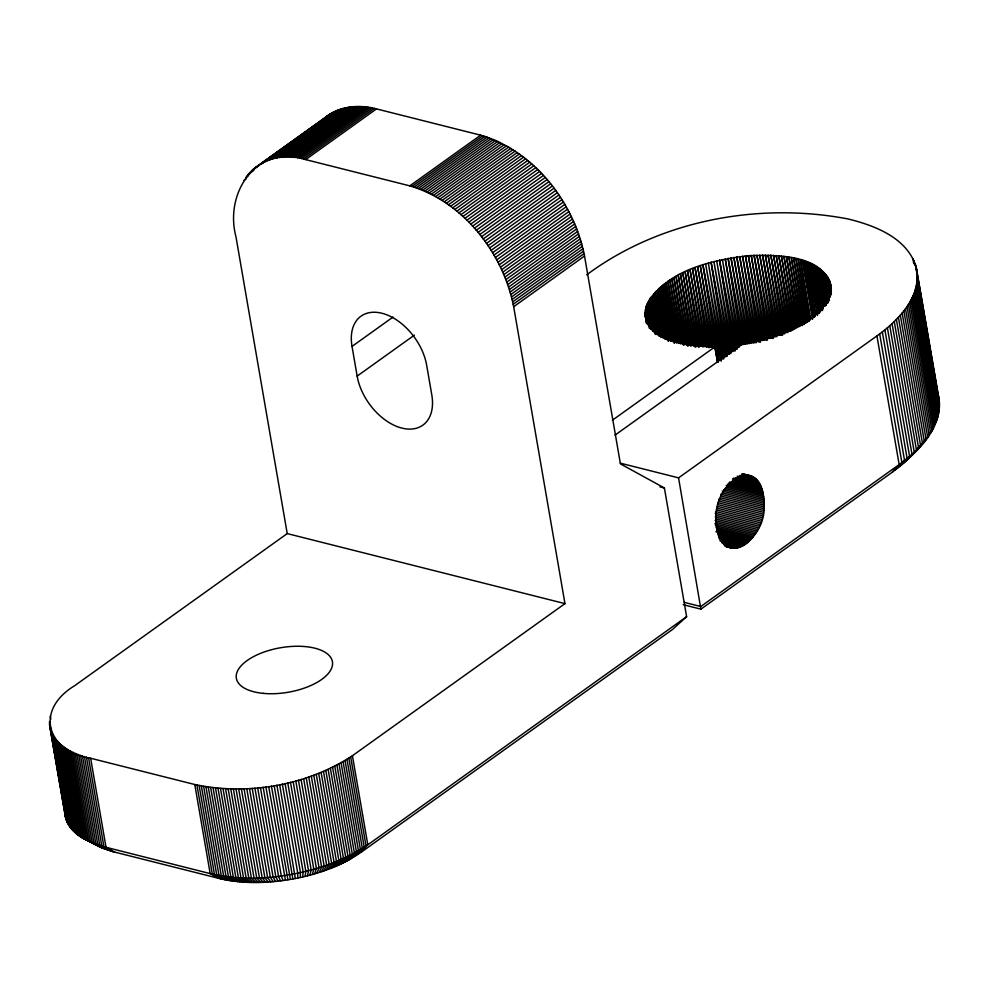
<?xml version="1.0" encoding="UTF-8"?>
<svg xmlns="http://www.w3.org/2000/svg" width="989" height="989" viewBox="0 0 989 989"><rect width="100%" height="100%" fill="white"/><g stroke="black" fill="none" stroke-linecap="round" stroke-linejoin="round"><path stroke-width="1.48" d="M564.966 603.624L352.418 755.72C306.689 785.526 248.103 795.7 194.784 784.524L90.642 758.254C46.347 750.948 34.553 709.966 74.694 685.674L287.23 533.59L564.966 603.624L513.674 306.726C502.956 252.764 463.581 201.818 409.792 185.858L305.65 159.6C256.757 143.702 224.206 192.521 235.951 236.68L287.23 533.59M620.301 463.161L678.565 477.86L876.934 335.914C898.667 320.399 923.058 295.488 915.925 266.288C906.666 237.57 874.733 225.517 847.981 218.94C758.724 201.904 660.232 220.213 586.7 274.818M683.201 604.687L700.904 609.162L892.189 472.285C914.578 454.433 942.591 430.747 939.031 398.987L916.42 268.303M764.138 505.119C763.421 450.242 713.823 481.198 716.11 518.174C716.827 573.064 766.426 542.096 764.138 505.119L720.808 494.191M97.75 846.003L112.919 851.653L218.965 878.417C245.606 884.809 273.607 883.128 300.223 877.515L300.458 872.582L285.079 783.511M615.034 435.123L741.762 344.444C774.931 337.645 820.623 327 831.007 289.925C826.965 253.543 775.537 254.853 748.352 255.694C711.4 260.28 666.054 269.836 646.633 305.193C637.621 341.526 690.705 346.855 715.134 346.706L717.742 361.838M300.223 877.515L302.659 876.971L303.166 871.977L287.774 782.905M302.659 876.971L305.082 876.402L305.848 871.346L290.469 782.274M305.082 876.402L307.48 875.797L308.531 870.679L293.14 781.607M307.48 875.797L309.878 875.178L311.189 869.986L295.798 780.914M309.878 875.178L312.252 874.523L313.822 869.269L298.431 780.185M312.252 874.523L314.613 873.843L316.443 868.515L301.052 779.443M314.613 873.843L316.95 873.151L319.039 867.736L303.648 778.664M316.95 873.151L319.262 872.422L321.61 866.933L306.231 777.861M319.262 872.422L321.561 871.68L324.169 866.104L308.778 777.033M321.561 871.68L323.836 870.901L326.691 865.239L311.3 776.167M323.836 870.901L326.073 870.11L329.189 864.361L313.797 775.289M326.073 870.11L328.299 869.294L331.649 863.459L352.319 854.261L367.809 844.791L686.613 616.654L664.398 487.997L620.424 463.866L584.524 256.027C573.805 202.065 534.431 151.119 480.642 135.172L376.488 108.901C358.797 104.179 338.053 105.971 323.947 118.631M328.299 869.294L330.487 868.453L334.097 862.519L318.705 773.447M330.487 868.453L332.663 867.6L336.495 861.567L321.116 772.496M332.663 867.6L334.789 866.71L338.868 860.591L323.477 771.519M334.789 866.71L336.89 865.808L341.205 859.589L325.814 770.518M336.89 865.808L338.967 864.893L343.504 858.563L328.125 769.491M338.967 864.893L341.007 863.953L345.767 857.512L330.388 768.441M341.007 863.953L343.01 862.989L347.992 856.449L332.613 767.377M343.01 862.989L344.976 862.012L350.18 855.361L334.789 766.29M344.976 862.012L346.904 861.023L352.319 854.261L336.94 765.189M346.904 861.023L348.783 860.01L354.421 853.136L339.029 764.064M348.783 860.01L350.638 858.971L356.473 851.986L341.094 762.915M350.638 858.971L358.488 850.824L343.096 761.753M915.814 450.811L910.424 456.819M352.443 857.933L360.441 849.65L345.062 760.578M354.21 856.87L362.357 848.463L346.978 759.379M935.804 420.016L937.683 417.89L915.455 289.233M355.941 855.794L364.224 847.252L348.845 758.18M357.622 854.706L366.041 846.028L350.662 756.956M359.254 853.606L367.809 844.791L352.418 755.72M892.189 472.285C900.274 462.061 912.204 455.929 920.623 445.952L898.395 317.284M894.761 470.405L901.894 462.568L879.678 333.911M931.156 430.907L933.183 428.694L910.956 300.038M897.246 468.514L904.552 460.553L882.336 331.884M927.954 435.222L931.972 430.87L909.744 302.201M899.656 466.598L907.123 458.513L884.895 329.844M901.98 464.669L909.596 456.448L887.38 327.792M925.296 439.437L929.227 435.197L907.012 306.541M906.369 460.763L914.293 452.294L892.066 323.626M904.218 462.728L911.994 454.384L889.766 325.715M908.446 458.797L924.356 441.675L902.141 313.006M321.363 121.103L322.637 119.842M686.613 616.654L672.569 629.437L360.837 852.493M254.47 168.179L329.634 114.353M253.11 169.329L331.154 113.414M251.787 170.541L259.242 165.2M261.726 163.42L332.712 112.548M250.514 171.789L254.247 169.131M261.702 163.791L334.307 111.732M249.277 173.112L254.26 169.552M265.089 161.664L335.939 110.966M266.746 160.96L337.595 110.274M248.091 174.472L253.06 170.912M246.953 175.881L249.438 174.101M268.452 160.317L339.289 109.631M270.182 159.736L341.02 109.05M245.853 177.352L248.338 175.572M271.938 159.217L342.787 108.518M273.73 158.759L344.58 108.061M243.801 180.418L246.286 178.638M275.56 158.351L346.397 107.653M277.402 158.005L348.252 107.306M279.281 157.721L350.131 107.035M281.185 157.498L352.035 106.812M283.114 157.338L353.963 106.651M285.067 157.239L355.916 106.552M287.045 157.202L357.894 106.515M289.035 157.226L359.885 106.528M291.063 157.313L361.9 106.614M293.09 157.461L363.94 106.763M295.155 157.659L365.992 106.96M297.219 157.931L368.069 107.232M299.308 158.252L370.158 107.554M301.41 158.636L372.26 107.949M303.524 159.093L374.361 108.394M305.65 159.6L376.488 108.901M409.792 185.858L480.642 135.172M411.931 186.427L482.78 135.74M414.07 187.057L484.919 136.358M416.221 187.737L487.07 137.051M418.384 188.479L489.234 137.792M420.548 189.282L491.397 138.596M422.711 190.148L493.56 139.449M424.887 191.062L495.724 140.364M427.05 192.039L497.9 141.34M429.226 193.065L500.075 142.367M431.389 194.153L502.239 143.454M433.565 195.29L504.402 144.592M435.729 196.477L506.566 145.779M437.88 197.726L508.729 147.027M440.031 199.024L510.88 148.325M442.17 200.371L513.019 149.673M444.308 201.768L515.158 151.082M446.435 203.227L517.272 152.529M448.536 204.723L519.386 154.024M450.638 206.268L521.487 155.582M452.727 207.863L523.577 157.177M454.792 209.507L525.641 158.809M456.844 211.201L527.693 160.502M458.884 212.932L529.721 162.233M460.886 214.7L531.736 164.013M462.889 216.517L533.739 165.818M464.855 218.384L535.704 167.685M466.808 220.275L537.657 169.576M468.737 222.216L539.574 171.517M470.628 224.194L541.478 173.495M472.507 226.197L543.357 175.51M474.349 228.249L545.199 177.55M476.166 230.326L547.016 179.627M477.959 232.44L548.808 181.741M479.714 234.591L550.564 183.892M481.445 236.767L552.282 186.068M483.139 238.967L553.976 188.269M484.795 241.205L555.633 190.506M486.415 243.455L557.264 192.756M487.997 245.742L558.847 195.043M352.022 346.41A48.733 31.166 54.4 0 1 381.989 313.266A48.733 31.166 54.4 0 1 426.667 365.238L431.797 394.92A48.733 31.166 54.4 0 1 401.818 428.076A48.733 31.166 54.4 0 1 357.153 376.104L352.022 346.41L393.041 317.061M489.555 248.041L560.404 197.355M491.063 250.378L561.913 199.679M492.547 252.727L563.384 202.028M493.981 255.1L564.83 204.402M495.378 257.486L566.215 206.788M496.725 259.884L567.575 209.186M498.036 262.308L568.885 211.609M499.309 264.731L570.146 214.044M500.533 267.178L571.382 216.48M501.707 269.638L572.557 218.94M357.153 376.104L414.329 335.184M502.845 272.099L573.694 221.4M503.933 274.571L574.782 223.873M504.983 277.044L575.821 226.357M505.972 279.528L576.822 228.83M506.924 282.013L577.774 231.327M507.827 284.498L578.676 233.812M508.68 286.995L579.517 236.297M509.483 289.48L580.32 238.782M510.225 291.965L581.075 241.267M510.93 294.438L581.779 243.751M511.585 296.91L582.434 246.224M512.191 299.383L583.028 248.684M512.735 301.843L583.584 251.144M513.229 304.291L584.079 253.592M513.674 306.726L584.524 256.027M612.327 420.263L715.134 346.706L717.495 361.838M743.938 474.065L750.589 475.796M743.184 474.213L751.64 476.216M742.207 474.09L752.666 476.723M742.034 474.226L745.026 474.98M741.713 474.312L753.655 477.316M742.665 474.98L754.619 477.996M742.096 475.363L755.547 478.763M739.995 475.449L756.424 479.591M739.352 475.993L757.277 480.506M737.164 476.228L758.081 481.495M737.93 477.291L758.847 482.558M735.668 477.662L759.564 483.695M733.344 478.12L760.232 484.894M732.478 478.997L760.862 486.155M733.047 480.333L761.431 487.49M732.07 481.334L761.95 488.875M729.561 482.026L762.42 490.309M728.473 483.139L762.84 491.805M727.348 484.301L763.199 493.338M726.161 485.5L763.508 494.92M726.408 487.12L763.755 496.54M725.098 488.405L763.941 498.209M723.738 489.716L764.077 499.89M722.329 491.063L764.151 501.608M722.341 492.806L764.176 503.364M720.709 495.971L764.04 506.9M720.561 497.764L763.879 508.692M718.855 499.185L763.669 510.497M718.583 500.99L763.397 512.29M659.935 486.872L664.398 487.997M718.261 502.783L763.075 514.095M717.878 504.588L762.692 515.887M717.445 506.368L762.259 517.667M716.963 508.136L761.777 519.435M716.419 509.879L761.233 521.191M715.826 511.61L760.64 522.909M715.183 513.316L760.009 524.615M715.999 515.356L759.317 526.284M715.257 516.987L758.588 527.916M715.974 518.965L757.809 529.511M715.158 520.511L756.981 531.068M715.789 522.39L756.115 532.564M714.886 523.849L755.225 534.023M715.443 525.629L754.286 535.42M715.962 527.347L753.309 536.767M716.456 529.004L752.308 538.053M716.914 530.599L751.281 539.265M715.863 531.748L750.218 540.414M717.767 533.59L749.13 541.502M718.15 534.975L748.03 542.516M718.521 536.298L746.905 543.456M718.879 537.534L745.768 544.309M719.213 538.684L744.606 545.087M721.043 540.142L743.444 545.792M719.868 540.76L742.269 546.41M721.673 542.046L741.095 546.942M721.995 542.874L739.92 547.399M723.8 543.987L738.734 547.758M724.109 544.642L737.559 548.042M724.442 545.211L736.385 548.227M724.776 545.693L735.223 548.326M725.11 546.076L734.073 548.339M726.964 546.756L732.948 548.265M725.852 546.596L731.823 548.104M684.351 602.375L700.793 606.517L899.162 464.57L876.934 335.914M71.678 751.417L87.057 840.489L103.919 846.769L210.175 873.596C250.427 882.831 293.103 877.305 331.649 863.459L316.27 774.375M100.804 847.437L82.371 837.906C73.495 832.639 65.422 823.973 64.878 813.168M102.399 848.117L80.925 836.991L65.546 747.919M96.292 845.249L79.54 836.051L64.149 746.979M104.043 848.772L94.054 843.568L78.675 754.496M85.919 839.129L78.205 835.087L62.814 746.015M105.736 849.403L95.933 844.272L80.542 755.2M82.136 836.842L76.932 834.11L61.541 745.038M107.467 850.008L97.862 844.94L82.47 755.868M109.247 850.577L99.827 845.583L84.448 756.511M77.216 833.48L74.571 832.07L59.179 742.999M76.153 832.454L73.47 831.02L58.091 741.948M111.065 851.133L101.855 846.188L86.463 757.117M75.152 831.415L72.444 829.956L57.065 740.885M112.919 851.653L103.919 846.769L88.528 757.698M75.164 830.859L71.48 828.856L56.101 739.784M218.965 878.417L210.175 873.596L194.784 784.524M114.823 852.159L106.021 847.326L90.642 758.254M74.286 829.783L70.578 827.756L55.199 738.684M66.992 748.834L82.371 837.906L85.437 839.649L70.058 750.577M72.234 828.003L69.749 826.619L54.358 737.547M220.906 878.887L212.326 874.115L196.935 785.043M222.871 879.332L214.514 874.61L199.135 785.538M224.886 879.753L216.752 875.067L201.36 785.995M226.926 880.136L219.014 875.5L203.635 786.428M229.003 880.494L221.326 875.895L205.947 786.824M231.117 880.816L223.675 876.254L208.283 787.182M233.256 881.112L226.048 876.588L210.669 787.516M235.431 881.384L228.459 876.884L213.08 787.813M237.632 881.632L230.907 877.156L215.528 788.085M239.857 881.842L233.379 877.391L218 788.32M242.107 882.027L235.889 877.602L220.498 788.517M89.776 841.144L90.976 842.01M244.382 882.176L238.411 877.762L223.032 788.69M246.681 882.299L240.97 877.898L225.591 788.826M249.005 882.386L243.554 878.009L228.162 788.938M251.354 882.46L246.15 878.071L230.771 788.999M253.716 882.485L248.783 878.108L233.392 789.037M256.089 882.485L251.416 878.121L236.037 789.037M258.488 882.46L254.086 878.084L238.695 789.012M260.898 882.411L256.757 878.022L241.378 788.95M263.321 882.324L259.452 877.923L244.06 788.851M265.744 882.2L262.159 877.799L246.768 788.728M268.192 882.052L264.867 877.639L249.488 788.567M270.652 881.879L267.599 877.441L252.207 788.369M273.112 881.681L270.331 877.206L254.939 788.134M275.572 881.446L273.075 876.946L257.684 787.874M278.045 881.174L275.82 876.662L260.428 787.59M280.517 880.89L278.564 876.328L263.173 787.256M282.99 880.556L281.309 875.97L265.93 786.898M285.462 880.21L268.674 786.515M938.141 394.957L939.031 398.987M287.935 879.827L271.419 786.094M767.427 340.142L754.088 255.31L769.961 338.485M759.02 342.367L745.471 255.953L761.641 340.575M750.33 343.455L736.793 256.979L753.247 343.047M741.651 344.938L728.114 258.401L744.556 344.407M733.789 351.342L719.535 260.194L736.508 349.142M790.854 331.364L778.813 255.768L792.869 330.066M783.3 333.886L770.839 255.211L785.501 332.477M775.463 336.816L762.568 255.063L777.849 335.283M725.864 356.596L711.103 262.332L728.609 354.247M718.187 362.184L702.919 264.817L721.228 361.183M707.481 346.768L695.032 267.611L710.127 347.374M797.567 326.209L786.44 256.72L799.569 326.531M699.557 346.855L687.528 270.702L701.708 345.903M691.83 345.668L680.469 274.052L693.994 346.212M804.341 324.479L793.635 258.055L805.862 323.366M684.598 344.716L673.905 277.637L686.514 345.26M794.785 328.793L781.397 256.04L793.697 328.669M787.788 332.613L773.534 255.36L786.576 332.539M780.185 335.308L765.35 255.063L778.899 335.283M772.347 338.399L756.931 255.174L770.975 338.448M764.052 340.377L748.352 255.694L762.63 340.488M755.658 342.738L739.685 256.596L754.199 342.923M746.955 343.987L730.995 257.882L745.508 344.234M738.598 347.127L722.378 259.551L737.386 348.956M730.908 353.642L713.885 261.578L729.4 354.025M723.157 358.982L705.614 263.952L721.636 359.452M712.612 348.066L697.628 266.647L711.103 347.003M677.688 342.429L667.896 281.42L679.319 343.022M671.519 341.18L662.494 285.388L672.854 341.625M807.58 322.315L795.935 258.586L806.74 322.117M801.399 325.369L788.888 257.115L800.447 325.196M704.094 346.509L689.988 269.638L702.969 346.978M696.268 346.743L682.769 272.902L695.255 347.226M665.857 339.276L657.734 289.517L666.92 339.647M817.804 314.255L808.458 262.592L817.495 315.528M812.97 318.112L802.475 260.416L812.525 319.398M688.653 345.717L676.031 276.413L687.763 346.199M681.31 343.393L669.837 280.134L680.568 343.875M674.832 342.775L664.225 284.053L674.214 343.232M660.899 337.459L653.692 293.733L661.431 336.26M290.407 879.419L274.163 785.637M825.321 305.96L818.521 267.945L824.999 305.737M822.02 310.719L813.823 265.114L821.575 310.472M803.204 324.244L791.287 257.56L802.536 325.579M796.689 327.569L783.943 256.361L795.638 327.421M789.766 331.266L776.192 255.545L788.604 331.179M782.509 335.358L768.107 255.125L781.223 335.32M774.449 336.829L759.762 255.1L773.349 338.374M766.45 340.204L751.232 255.471L765.029 340.303M757.797 340.945L742.578 256.25L756.61 342.627M749.365 343.603L733.887 257.412L747.907 343.838M740.699 345.124L725.234 258.957L739.5 346.929M732.948 351.552L716.704 260.861L731.464 351.923M725.11 356.806L708.347 263.123L723.861 358.772M668.725 340.822L659.243 288.133L668.243 341.242M663.05 337.472L654.965 292.311L662.704 337.842M656.412 334.208L650.403 298.01L656.968 334.455M652.678 330.969L647.882 302.325L653.037 331.167M828.127 302.634L822.527 271.06L827.978 302.807M819.189 313.464L810.312 263.395L818.657 313.216M814.516 317.209L804.539 261.096L813.848 316.987M809.262 321.314L798.172 259.155L808.458 321.091M717.26 360.886L700.249 265.72L713.564 347.732M706.492 347.151L692.485 268.612L705.095 346.101M698.555 347.3L685.117 271.79L697.257 346.274M690.817 346.199L678.219 275.214L689.654 345.161M683.609 345.309L671.84 278.873L682.571 344.283M658.39 335.704L651.417 296.576L657.883 334.517M654.236 332.477L648.636 300.891L653.816 331.228M649.724 327.718L646.151 306.615L649.921 327.866M829.771 297.009L825.79 274.435L829.684 297.108M828.485 299.494L823.701 272.16L828.572 300.817M826.359 305.378L819.943 268.946L826.062 305.168M822.972 308.519L815.468 266.016L822.836 309.792M676.699 343.121L666.03 282.718L675.808 342.058M670.418 341.094L660.837 286.748L669.652 340.006M664.818 339.202L656.313 290.914L664.175 338.077M659.675 335.901L652.517 295.155L659.403 336.235M655.559 334.146L649.476 299.444L655.373 334.443M650.873 329.263L646.633 305.193L650.799 329.461M645.236 310.867L647.548 324.429M831.304 289.381L829.994 281.853L831.304 289.406M831.316 292.967L828.943 279.294L831.279 292.868M831.18 294.598L828.288 278.045L831.156 294.673M830.154 295.365L826.705 275.61L830.315 296.737M827.064 303.326L821.266 269.985L826.878 303.512M823.886 306.355L817.038 266.968L823.602 306.602M820.277 311.189L812.105 264.236L820.042 312.462M815.764 314.836L806.529 261.825L815.393 316.121M810.646 318.817L800.361 259.761L810.139 320.115M793.635 258.055L804.984 323.168M786.44 256.72L798.58 326.37M778.813 255.768L791.744 329.955M770.839 255.211L784.549 333.936M762.568 255.063L776.81 336.792M754.088 255.31L768.577 338.547M745.471 255.953L760.479 342.219M736.793 256.979L751.788 343.245M728.114 258.401L743.098 344.667M651.689 329.399L647.214 303.759L651.603 329.621M646.942 322.822L645.112 312.264L646.942 322.896M646.67 322.773L645.088 313.649L646.658 323.588L645.149 315.021L646.077 320.906M915.925 266.288L939.488 403.092M915.32 264.31L916.89 273.397M917.409 276.413L920.808 296.094M921.328 299.123L925.778 324.849M926.297 327.878L929.697 347.559M930.216 350.588L930.748 353.617M931.267 356.646L934.667 376.315M935.186 379.343L937.535 392.967M917.322 276.5L939.55 405.169M917.285 278.601L939.513 407.258M913.787 260.404L914.578 264.953M917.137 280.703L939.352 409.359M912.872 258.488L913.651 263.037M916.877 282.817L939.105 411.473M916.506 284.943L938.734 413.612M916.037 287.082L938.264 415.739M914.763 291.384L936.991 420.041M913.972 293.535L936.2 422.204M913.07 295.699L935.297 424.368M912.068 297.874L934.296 426.531M908.421 304.377L930.649 433.034M905.479 308.704L927.707 437.361L917.433 448.796L926.087 439.524L903.859 310.855M900.311 315.157L922.539 443.814M896.38 319.41L918.608 448.079M894.266 321.524L916.494 450.193M830.389 283.163L831.18 287.712M831.353 291.174L829.511 280.555L831.341 291.211M830.426 293.486L827.546 276.821L830.389 293.56M829.252 299.037L824.789 273.285L829.4 300.693M719.535 260.194L735.284 350.996M711.103 262.332L727.372 356.164M702.919 264.817L719.436 360.157M695.032 267.611L708.915 347.819M687.528 270.702L700.62 346.373M680.469 274.052L692.757 345.186M673.905 277.637L685.402 344.234M667.896 281.42L678.615 343.48M662.494 285.388L672.161 341.403M657.734 289.517L666.376 339.462M653.692 293.733L661.023 336.099M650.403 298.01L656.684 334.331M678.565 477.86L700.904 609.162M647.882 302.325L652.851 331.068M646.151 306.615L649.81 327.792M648.883 325.393L649.414 328.422M646.299 320.362L646.818 323.403M282.36 784.092L297.751 873.163L297.788 878.034M279.64 784.636L295.328 878.529M276.908 785.155L292.88 878.986M76.845 753.766L92.224 842.838M75.065 753.012L90.456 842.084M73.347 752.233L88.726 841.305M68.501 749.724L83.88 838.796M60.329 744.025L75.72 833.097M50.254 716.184L50.773 719.213M53.591 736.409L68.97 825.481M52.874 735.235L68.266 824.307M52.232 734.061L67.623 823.132M51.663 732.861L67.042 821.933M49.475 721.488L49.994 724.517M50.526 727.533L66.535 820.722M49.45 722.798L64.841 811.87M49.487 724.096L66.09 819.498M49.598 725.382L65.398 817.001M830.859 291.322L831.378 294.363M648.908 326.135L645.755 308.036L648.871 326.296M648.116 324.676L645.446 309.458L648.055 324.627M263.086 693.351A48.733 22.574 -9.8 0 0 332.477 662.024A48.733 22.574 -9.8 0 0 257.647 654.607A48.733 22.574 -9.8 0 0 263.086 693.351"/></g></svg>
